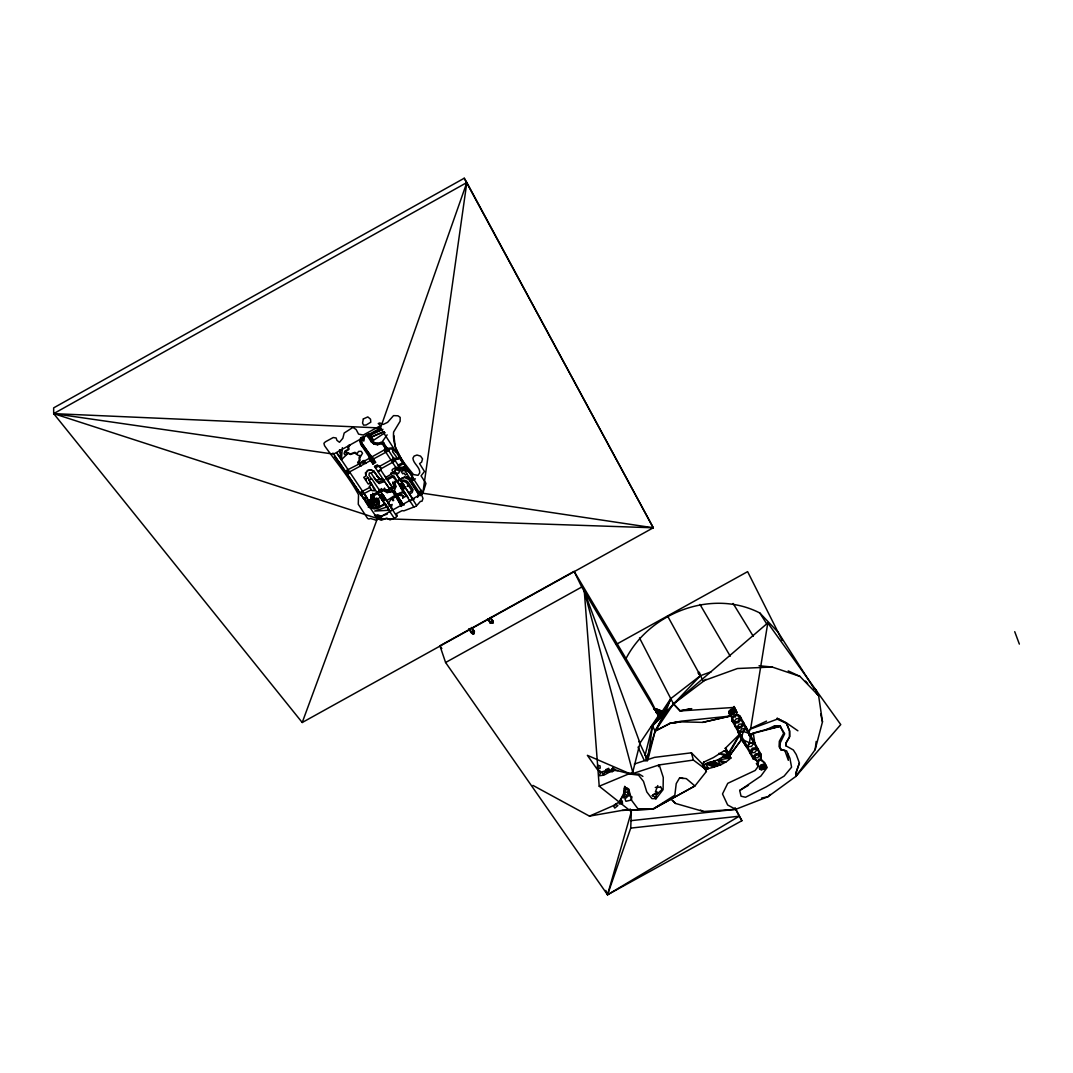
<?xml version="1.0" encoding="UTF-8"?>
<svg xmlns="http://www.w3.org/2000/svg" width="1073" height="1073" viewBox="0 0 1073 1073"><rect width="100%" height="100%" fill="white"/><g stroke="black" fill="none" stroke-linecap="round" stroke-linejoin="round"><path stroke-width="1.5" d="M748.82 735.515L753.206 733.1L766.779 729.399L774.478 725.925L780.205 726.327L783.652 733.369L779.333 741.255L779.078 746.66L780.996 749.92L786.589 750.832L789.929 758.316L791.579 767.195L784.122 776.101L766.135 786.925L745.52 797.252L741.041 796.206L739.713 790.452L760.851 776.087L767.195 767.49L764.66 762.876L760.489 760.006L760.207 754.587L743.281 723.779L743.294 722.049L740.236 716.482C737.352 712.164 730.042 716.214 732.162 720.949L753.125 758.745L758.168 761.28L760.489 760.006L761.025 754.386L745.762 726.582L745.735 728.259L743.053 731.169L739.176 731.88L737.741 731.008L738.935 734.884L740.88 736.655M760.489 760.006L758.598 759.322L758.128 766.484L755.191 770.454L727.749 783.33L722.505 793.953L727.642 804.978L735.662 809.337L767.96 796.743L795.911 776.369L840.749 724.597L767.785 622.944L673.468 703.888L655.12 731.182L647.743 760.247L638.878 741.456M735.34 710.004L735.3 712.15L733.436 714.028L730.861 714.578L729.036 713.491L729.077 711.372M384.51 488.041L384.416 491.085L387.125 492.601L394.247 491.233L395.789 486.847L394.247 481.294M624.647 787.247L626.981 788.266L625.787 789.339L624.365 789.017L624.687 786.308M469.089 629.61L439.917 645.785L445.59 662.51L607.533 894.775L630.736 828.101L631.326 811.698L630.106 808.908M742.851 740.236L741.523 739.552L730.646 754.292L729.144 755.124L730.177 753.461L727.843 753.809M729.117 755.379L727.642 752.093L724.423 750.631L713.411 757.578L703.606 762.192L703.445 766.202L708.475 768.523C716.509 766.591 724.798 764.056 730.74 758.048L729.546 754.909M623.923 793.604L626.954 795.16L623.842 797.695L623.976 794.945M739.686 734.951L729.707 752.629L730.646 754.292L727.963 755.781L729.171 753.823L730.177 753.461L728.433 754.668L728.808 755.432M728.621 754.198L729.707 752.629L727.95 753.823M645.946 761.106L655.093 731.142L670.424 723.309L681.234 721.177L730.177 716.067L732.336 716.523L732.162 720.949L734.442 723.336L738.385 722.665L741.041 719.688L740.236 716.482L736.561 714.564L736.91 712.351L734.053 706.53L736.91 712.351M370.654 501.024L370.95 494.801L370.654 501.024L368.924 500.742L341.388 459.7L342.381 447.669M703.995 766.524L703.177 765.599L703.606 762.192M746.821 747.385L749.504 742.838L750.309 736.628L754.762 742.999L749.772 743.321L746.821 747.385L741.416 739.364L746.821 747.385L743.804 740.222L749.504 742.838L754.762 742.999L753.326 733.328L780.205 726.327L784.685 733.758L780.326 742.717L780.058 747.599L781.734 749.799M380.902 429.857L370.158 434.431L370.909 436.644M797.896 730.807L786.281 722.759L777.067 718.226L786.348 723.229L789.58 731.062L789.567 736.829L786.187 743.026L785.825 745.748L793.336 749.987L796.233 754.52L799.398 762.983L795.67 773.485L795.911 776.369L815.145 749.692L816.177 741.456M384.094 480.717L384.308 481.79L384.335 480.758M648.414 755.338L652.491 725.817L670.773 698.63L700.387 675.695L711.225 671.778M626.042 789.594L628.765 789.862L627.169 792.437L624.03 791.203L626.082 789.326M387.125 434.82L382.578 441.285L399.384 467.063L398.459 470.604L399.8 471.087L398.391 473.555L394.462 472.16L395.789 469.639L397.144 470.148L399.384 467.063L409.832 472.589L412.622 475.916M464.22 178.225L653.269 527.782L377.401 518.5L53.69 413.628L466.835 182.558L653.269 527.782L302.224 722.505L53.69 413.628L53.65 407.874L464.22 178.225L466.835 182.558L422.816 493.245L421.528 494.747L423.003 498.435L421.997 501.239L420.388 501.413L416.713 505.638L403.072 484.138L401.664 483.521L399.585 485.05L401.825 487.947L405.004 487.518L399.129 478.048L413.467 499.924M372.411 500.045L374.517 498.543L378.595 498.476L379.319 504.31L376.931 507.569L374.088 507.972L371.848 506.979L369.702 502.902L371.848 506.979L374.249 508.307L377.24 507.864L385.1 503.492L386.602 505.718M657.789 785.57L655.375 791.968L658.138 792.974L662.001 789.634L660.552 786.576M753.326 733.328L750.832 735.837L748.86 732.255L750.684 728.5L767.785 622.944M628.148 793.698L629.341 793.765L627.987 793.121L628.215 794.06L628.617 792.706L629.341 793.765L628.215 794.06L628.617 792.706M654.651 798.272L655.241 796.904L656.207 797.132L655.979 798.594L654.651 798.272L656.207 797.132L655.979 798.594L655.093 797.789M750.161 753.394L752.951 749.088L758.088 749.021L753.219 749.584L750.161 753.394L749.92 751.261L752.441 748.163L756.411 747.68L758.088 749.021M753.125 758.745L753.018 756.841L755.633 753.93L759.483 753.273L761.025 754.386L756.25 755.057L753.125 758.745L756.009 754.627L759.858 753.957L761.025 754.386L760.878 759L764.66 762.876M394.663 487.236L392.705 482.34L394.663 487.236L394.019 488.202L392.611 487.893L380.848 470.135L381.21 468.673L379.654 466.326L374.544 466.447L389.821 489.449L388.694 490.83L384.899 489.181L381.545 489.65L371.218 495.659M640.004 743.079L584.316 591.344L599.217 786.227L632.748 772.252L640.004 743.079L658.406 715.704L650.278 699.395L574.98 572.781M416.311 506.107L403.944 510.842L402.093 510.654L396.46 513.578L397.131 515.711L396.259 517.159L390.062 519.882L386.736 518.098L381.264 520.257L378.541 519.064L377.978 516.81L379.064 517.025L378.541 519.064L375.711 520.056L370.52 518.487L368.897 519.024L367.61 518.46L358.275 504.27L358.53 494.733C349.047 477.069 335.849 461.779 324.556 445.697L323.898 443.297L325.401 441.821L333.234 437.529L336.131 437.985L336.949 440.373L339.47 442.291L342.85 438.267L344.192 433.009L352.937 427.403L356.115 429.495L358.57 434.136L363.278 435.008L379.694 426.142L380.271 425.163L378.219 423.527L379.829 422.95L383.289 424.412L387.608 422.333L393.536 415.613L397.962 415.788L400.189 417.384L400.122 421.26L393.603 432.043C392.061 449.453 403.421 462.208 413.521 474.574L418.027 475.326L419.744 472.885C420.079 466.862 413.333 463.858 412.917 458.198L414.111 456.079L416.995 455.032L420.549 456.092L422.547 458.895L421.622 462.114L419.57 463.603L424.465 471.463L421.072 475.862L425.968 483.413L422.816 493.245L377.401 518.5L302.224 722.505M646.737 759.55L645.181 754.829L652.491 725.817L662.121 714.564M625.358 790.184L624.473 793.618L619.215 802.389M620.033 800.86L619.215 804.026L622.461 803.529L622.273 801.316L620.274 801.035M815.145 749.692L822.481 721.861L818.619 695.72L816.432 693.279M626.149 787.984L625.787 789.339L624.365 789.017M698.013 672.932L700.535 675.963L699.328 672.208M383.933 499.696L382.524 500.514L381.961 499.656L383.316 495.404L380.526 496.96L381.854 499.495L383.638 499.75M391.001 508.213L392.141 504.444L388.734 506.067M421.474 490.321L419.422 492.695A7.176 6.036 -18.9 0 1 420.227 495.726M346.646 473.488L388.721 450.714L386.562 447.401L385.14 448.192L383.758 443.095L377.508 444.732L373.981 444.088L371.312 441.875L369.742 434.994L381.063 428.677M362.446 491.193L361.212 495.042L371.392 489.717M371.298 457.205L369.246 457.044L370.668 456.253L362.111 443.337L361.373 440.855L362.205 438.307L364.31 436.376L360.783 437.717L359.763 440.909L373.578 459.15L369.192 458.372L372.935 464.019L374.209 460.102L370.748 460.733M371.11 501.306L370.614 502.861L373.028 505.249L372.733 502.996L374.088 501.225L372.747 500.394M394.22 483.132L397.332 480.597M404.105 491.917L402.992 493.084L404.28 493.325L406.104 496.102L402.71 497.979L403.394 495.994L400.403 495.485L402.013 494.599L401.543 493.888L397.694 496.034L396.755 494.331L399.478 493.5M799.398 762.983L795.804 773.713L795.911 776.369L797.373 773.472M410.034 478.263L411.737 481.12L413.025 477.27L410.248 478.826L408.035 477.257L404.655 476.908L393.094 483.467M402.71 497.979L403.394 495.994M388.05 503.733L390.921 499.455L391.819 498.958L393 500.742L393.684 500.367L392.49 498.583L400.216 494.626L397.493 495.458M466.835 182.558L380.499 427.979L333.582 454.12L53.69 413.628L380.499 427.979L422.816 493.245L653.269 527.782M785.825 745.748L786.066 742.677L789.634 736.668L789.54 730.713L786.281 722.759M388.761 450.767L389.311 449.252L391.752 448.755L393.08 450.808L392.584 451.693L397.332 458.131L393.778 458.466L379.654 466.326M380.848 470.135L378.045 471.704L381.21 468.673L395.307 460.813L395.857 459.298L399.558 458.211L402.616 462.919L398.043 465.025M410.208 501.641L410.57 500.662M656.944 711.573L656.703 712.7L657.749 712.164L659.801 713.625L661.196 712.003L656.649 709.159L657.239 710.353L655.858 712.445L664.013 714.685M662.604 714.175L652.491 725.817L655.12 731.182L665.367 712.7L670.773 698.63L664.267 712.056L670.773 698.63M598.747 770.669L599.901 770.374M388.399 481.536L392.208 486.753L392.45 489.61L388.305 489.69L387.125 492.601L386.736 491.461M368.334 503.063L369.38 504.417L368.83 505.745L368.696 504.216M657.119 711.627L656.85 712.754L657.749 712.164L659.64 713.585L660.7 712.7M660.767 712.606C661.558 709.307 655.335 709.266 653.537 708.234M658.487 766.645L659.224 764.901L693.386 760.073L704.585 768.429L706.383 771.474L694.928 785.946L652.947 809.122L622.206 810.37L589.453 816.124L532.946 785.409M386.562 447.401L385.891 452.296L384.349 449.922L396.581 468.633L400.001 470.175L403.287 469.545L404.132 466.929L407.163 468.472L412.233 476.104M704.371 768.657L705.269 768.429M403.824 488L404.601 486.404M655.12 731.182L665.367 712.7L700.387 675.695M589.453 816.124L612.656 805.971L619.134 802.041L623.48 794.033L624.727 787.086L628.63 788.883L631.836 800.619L637.845 808.693L652.947 809.122L694.928 785.946L686.318 778.636L679.638 777.831L676.231 783.598L674.823 795.254L652.947 809.122L622.206 810.37M382.632 494.975L385.314 498.958L382.524 500.514L379.949 496.678L380.888 495.35M382.672 499.642L383.571 499.347L381.961 499.656L379.855 496.517L381.009 495.525L382.565 499.481L383.45 499.16M383.691 499.267L384.738 498.1L383.316 495.404L384.63 497.952L383.571 499.093L384.295 498.516L381.13 495.458L382.028 495.136M403.26 487.893L401.651 488.202L400.028 484.634L400.752 484.057L402.268 488.041L403.287 488.295M400.229 485.506L401.557 488.054L403.153 487.719L404.333 486.498L403.005 483.963M374.759 442.787L372.733 441.083L371.312 441.875L367.985 436.805L367.757 435.169L369.742 434.994L368.951 433.787L367.757 435.169L369.407 436.014L373.981 444.088L374.759 442.787L377.575 443.323L382.296 442.143L383.758 443.095M629.113 795.589L631.984 796.931L631.031 800.096L625.935 801.303L624.982 798.902L629.851 794.382M654.946 793.872L656.944 794.369L655.348 796.904L652.263 795.697L653.806 794.382M371.848 495.565L373.659 497.081L368.589 502.929L365.866 501.413L368.643 499.87L373.887 499.938L373.78 494.412M490.173 622.809L491.179 621.777L490.173 622.809L487.625 618.933L490.696 618.222L488.108 619.658M625.975 658.674C649.849 612.321 712.566 588.648 759.818 612.991L777.965 632.051L814.474 689.242M664.791 711.587L665.662 712.982M665.488 712.432L663.972 715.141M659.037 709.87L665.636 712.579L663.959 715.543L663.181 713.974M349.436 444.732L347.813 446.73L348.121 449.332L344.889 451.143L344.084 453.557L344.782 454.657L348.202 453.222L350.469 454.509L354.64 452.98L358.476 455.515L360.635 455.569L359.053 457.688L359.307 460.317L357.658 462.383L358.65 464.247M394.274 486.096L389.432 488.309L389.821 489.449M421.005 495.324L420.616 492.923L421.582 491.555M753.876 743.079L751.476 746.419L747.371 746.66M382.162 499.374L376.006 490.79L372.009 490.629L369.233 486.498L370.882 485.076L369.689 483.293L368.28 484.071L363.734 477.324L365.839 476.157L365.437 472.63M365.947 475.594L365.839 473.086L367.838 470.537L371.231 470.068L373.967 471.637L379.077 478.746L380.808 479.041M624.607 793.872L622.876 796.059L623.842 797.695M365.571 473.059L367.704 470.35L371.271 469.84L374.222 471.49L379.882 479.685L382.86 478.974M373.283 495.941L373.511 498.797L371.54 501.279L376.046 498.771M758.168 761.28L753.742 758.155L733.691 721.968L736.226 718.776L740.29 718.32L743.281 723.779L740.598 726.703L736.708 727.4L735.233 726.501L737.352 728.594L741.161 727.709L743.924 724.959L743.294 722.049L748.86 732.255M740.29 718.32L737.741 721.512L733.691 721.968L732.162 720.949L734.039 722.612L737.983 721.955L740.638 718.964L740.236 716.482L740.29 718.32L736.561 714.564L735.287 717.059L729.975 716.388M736.708 727.4L739.243 724.221L743.281 723.779M757.31 749.33L754.802 752.441L750.832 752.897M760.207 754.587L757.699 757.686L753.742 758.155M727.025 754.118L729.707 752.629L728.245 753.528L739.136 735.26L741.523 739.552L729.506 755.794M350.16 445.027L348.551 446.864L349.047 449.225L345.117 452.256L350.75 453.839L354.855 452.31L357.188 453.584L358.543 451.411L361.185 451.29L362.513 453.262L359.79 457.809L360.045 460.451L358.462 462.543L360.917 466.205L359.093 462.195L358.462 462.543L365.973 463.388L364.055 460.518L361.507 461.926L365.973 463.388M663.355 713.853L652.491 725.817L663.879 714.886M739.176 731.88L741.845 728.969L745.735 728.259M657.186 711.533L659.13 710.058L657.011 711.479M379.949 496.678L381.009 495.525L381.854 499.495M399.679 485.211L400.752 484.057L401.557 488.054M724.423 750.631L728.983 754.963L725.294 755.513L717.649 759.925L720.52 764.915L711.091 762.018L708.368 762.635L703.043 765.666L705.229 769.247L708.475 768.523L705.712 763.775L717.649 759.925L730.74 758.034L727.896 753.219M770.213 794.422L767.96 796.743L761.575 798.057M759.523 766.645L761.428 764.741L764.056 764.15L765.881 765.223L765.814 767.343L763.909 769.234L761.28 769.824L759.456 768.764L759.684 766.672L761.481 764.848M763.842 769.126L765.653 767.329L765.72 765.304L763.989 764.298M728.607 753.233L725.375 748.23L738.935 734.884M398.807 466.192L402.818 464.019L403.3 462.543L395.333 447.267L393.871 435.571M340.195 449.989L341.388 459.7L336.788 452.913L341.388 459.7L348.202 453.222L346.244 454.496M420.428 490.898L419.06 492.145L411.522 480.556L415.345 478.84M750.362 735.367L752.495 733.489M403.394 487.826L404.441 486.659L403.072 484.138L400.873 483.99L403.998 487.075M472.281 631.621L471.302 632.681M491.085 621.616L490.589 623.051M727.963 755.781L729.546 754.681L728.165 754.373M652.263 795.697L654.275 794.1L656.944 794.369M385.663 477.418L392.155 473.649L396.044 473.984L399.518 479.162L397.292 481.562L402.227 489.06L405.004 487.518M471.718 632.305L474.427 631.595L472.402 631.554M378.595 498.476L377.763 499.093L376.301 498.274M364.055 460.518L359.817 463.268M370.695 502.11L376.113 498.918L377.079 499.468L377.481 502.151L375.724 499.535L373.525 499.173L374.879 499.093M393.201 491.93L395.36 495.096L387.366 500.206M371.298 505.249L375.523 505.745L377.736 504.27L378.461 502.781L377.763 499.093L379.534 502.942M382.954 429.294L370.051 435.33L373.377 440.399L385.127 432.647M748.511 785.262L739.713 790.452M706.074 679.303L673.495 703.915L639.508 637.925M365.477 435.718L368.951 433.787M367.985 436.805L369.407 436.014M362.111 443.337L360.676 444.128L369.877 457.983M359.348 463.858L345.063 471.154L338.545 461.269M364.404 461.041L387.179 448.353M350.106 472.858L347.276 474.427L344.42 470.215M374.209 460.102L371.379 461.672L369.192 458.372M372.935 464.019L375.765 462.45L372.023 456.79M374.544 466.447L377.361 464.864L381.21 468.673M371.352 478.759L368.991 475.245L369.394 472.898L371.151 473.206L374.075 471.074M397.707 458.708L399.558 458.211L395.857 459.298M368.857 480.141L371.66 478.585L385.314 498.958L382.511 500.487M399.384 467.063L395.079 469.464A1.596 1.355 -17.8 0 1 394.462 471.396A1.596 1.355 -17.8 0 1 392.316 470.993A1.596 1.355 -17.8 0 1 392.919 469.075L395.816 467.466L399.384 467.063L400.001 470.175L400.43 467.506L404.132 466.929L404.36 470.028L410.248 478.826M373.914 477.324L376.274 480.302L380.674 478.84M370.882 485.076L371.955 484.486L369.206 480.382L375.228 489.637L374.115 489.462L371.821 484.553M385.583 477.284L385.703 476.56M359.643 492.748L369.85 487.41M384.738 479.899L378.997 481.817L376.274 480.302M400.081 480.007L397.292 481.562L394.046 476.104L392.316 475.808L386.106 479.054M386.884 479.162L387.729 479.886L386.696 479.148M386.776 479.269L385.341 476.452M384.536 481.482L379.252 483.48L376.663 481.442L371.151 473.206M387.34 479.926L392.718 476.935L396.728 480.717M407.043 474.145L405.366 475.071L404.052 473.072L402.724 473.81L401.342 471.704L407.163 468.472L403.3 462.543M400.35 483.44L403.555 488.322M380.607 494.921L383.852 499.763M364.512 500.058L368.106 505.624L368.026 504.592L371.915 502.432L373.887 499.938L373.511 498.797M411.522 480.556L414.191 479.752M383.557 498.556L384.912 497.805L396.755 516.341M402.174 488.041L403.032 487.558M403.555 487.263L404.789 487.518L400.873 483.99L402.469 483.655M383.745 498.583L384.939 497.832L385.14 498.985L384.791 498.248M402.187 489.006L404.964 487.464M413.883 507.06L402.429 489.637L405.205 488.081M394.14 518.085L382.726 501.091L385.502 499.535M395.36 495.096L402.268 491.944L402.563 490.978L397.868 482.461M385.475 504.042L377.602 508.414L374.048 508.924L368.16 507.006M408.639 493.003L411.71 490.509L408.84 486.109L407.056 486.351L408.464 485.559L407.163 483.547A5.553 4.694 -18.3 0 0 402.496 481.442M409.376 494.13L412.112 492.614L413.092 489.744L408.545 482.783A7.216 6.089 -18.3 0 0 400.095 480.597M411.737 481.12L414.513 479.564M472.013 627.987L488.054 619.081M490.978 617.471L574.122 571.346L581.74 587.025L658.406 715.704M473.917 633.808L472.04 631.246L473.797 633.875M490.951 621.187L492.333 623.292M445.59 662.51L581.74 587.025M375.416 467.761L378.246 466.192M616.358 644.31L747.613 571.641L782.23 640.541M750.148 729.184L777.214 719.178L786.348 723.229M727.534 752.549L728.299 752.991M703.351 766.913L704.17 766.524L703.405 767.021M728.527 753.085L727.802 753.675M728.232 754.292L730.177 753.461M706.383 771.474L705.135 768.188L704.438 768.764M728.983 755.459L729.291 754.748M735.407 808.304L741.886 820.724L607.533 894.775L605.789 890.416M655.093 731.142L670.303 723.081L680.711 721.861L702.708 722.37L730.177 716.067L702.708 722.37M367.207 498.704L366.389 497.51C359.79 500.93 367.033 494.063 367.181 498.717L363.868 499.119L345.063 471.154L349.463 471.919M750.684 728.5L766.551 721.123M373.377 440.399L371.754 436.926L384.013 431.654M370.158 434.431L371.727 436.832L384 431.614M651.217 726.662L652.371 726.18L651.74 725.482M729.667 754.695L730.646 754.292L729.278 754.198M493.352 623.131L491.3 621.71L493.191 621.616M385.609 483.091L389.432 488.309L392.45 489.61L390.438 492.118L388.305 489.69L382.699 490.804L374.155 495.552L372.613 493.272M387.313 514.115L381.103 516.261L377.696 514.785L374.504 515.737M491.193 621.562L492.762 621.374L490.227 617.498M634.344 764.016L654.517 757.364L691.414 752.817L702.48 764.03M381.022 495.283L383.369 495.592M390.666 473.287L395.213 472.589M401.517 478.263L404.32 477.445L408.987 479.564L418.041 493.459A5.526 4.641 -18.9 0 1 418.685 495.806M375.926 517.226L378.098 516.609L380.258 517.857M377.24 516.851L378.098 516.609M390.8 473.488L395.065 472.817M628.496 793.39L629.194 793.215M471.879 628.241L468.794 628.952L471.382 632.815L473.971 631.38L471.396 627.517M491.3 621.71L492.762 621.374M766.779 729.399L780.205 726.327M705.229 769.247L708.475 768.523M373.981 444.088L377.575 443.323L377.508 444.732L380.432 442.478L381.21 443.672L382.296 442.143L382.337 443.887L385.77 449.144L388.721 450.714M733.583 708.77L730.861 709.347L728.916 711.345L728.862 713.585L730.78 714.725L733.503 714.149L735.461 712.177L735.501 709.924L733.516 708.918M382.739 495.122L381.13 495.458L384.63 497.952M680.014 710.702L691.763 708.663L680.134 710.93L673.468 703.888L680.134 710.93L734.2 707.429M660.458 787.139L655.281 787.434M725.294 755.526L728.983 754.963L718.83 753.38L730.74 758.034L722.558 757.082M670.424 723.309L680.684 721.874L670.303 723.081M630.978 820.657L735.662 809.337L703.553 811.496L675.547 803.449L670.665 798.956M630.736 828.101L739.243 816.204L741.886 820.724M661.867 711.721L664.67 711.547L663.194 714.645L663.288 713.639L664.174 715.061M374.759 498.985L376.113 498.918M818.619 695.72L799.989 676.419L772.158 667.017L737.446 668.519L703.244 680.899L667.554 615.969M816.633 690.932L815.547 690.918L816.164 689.993L813.656 688.101M618.021 770.602L607.626 770.24L600.451 772.265L596.575 768.442L587.374 755.325L630.964 774.17L638.489 775.122L643.492 781.372L646.791 791.928L651.941 798.634L656.139 798.58L663.087 789.661L663.275 777.442L659.224 764.901L630.964 774.17L611.731 769.167M414.191 499.16L411.63 499.039L411.952 499.897M378.554 505.745L379.694 505.812L376.931 507.569L375.523 505.745M714.055 767.101L705.712 763.775L720.52 764.915L713.599 761.133M774.478 725.925L780.621 726.394M759.04 665.756L772.158 667.017M780.996 749.92L784.765 750.295L788.333 760.328L787.676 753.702M620.891 801.155L622.273 801.316M378.072 515.939L381.478 517.427L381.103 516.261M387.219 448.407L391.712 447.91L393.778 450.419L396.474 450.352M404.293 504.94L403.193 504.739L393.952 490.388L403.193 504.739L400.309 499.978M390.961 460.035L395.307 460.813M705.712 763.775L717.461 765.894M611.342 771.044L610.443 771.903M708.354 762.621L720.52 764.915M679.638 777.831L683.206 778.542M726.005 762.058L717.649 759.925L723.229 763.319M654.128 709.414L665.716 712.727M654.329 709.266L657.239 710.353M628.148 773.07L630.964 774.17L639.119 774.035L642.901 776.423M362.205 438.307L360.783 437.717L361.373 440.855L359.763 440.909L360.676 444.128L370.668 456.253M700.495 810.142L703.553 811.496M788.199 670.907L799.989 676.419M759.617 768.67L761.347 769.676M375.724 499.535L377.481 502.151M656.368 791.592L658.138 792.974M599.217 786.227L631.326 811.698L607.533 894.775L739.243 816.204L734.938 807.929M735.233 726.501L736.99 727.923L740.799 727.051L743.562 724.302L743.294 722.049M406.694 477.083L408.679 478.719L417.719 492.614A5.526 4.641 -18.9 0 1 417.558 497.349M656.649 709.159L658.084 710.608M655.241 796.904L655.979 798.594M748.793 733.744L750.832 735.837M673.334 801.115L675.547 803.449M379.064 517.025L379.721 517.749M805.515 681.1L807.701 683.541M365.813 501.963L368.026 504.592M620.972 801.692L622.461 803.529M376.972 475.634L379.185 478.182M361.829 495.954L363.492 498.087M364.619 494.398L366.282 496.531M727.548 752.24L728.352 753.756M439.917 645.785L441.821 648.521M332.938 453.034L377.401 518.5M361.614 496.075L344.192 470.336M370.373 500.152L371.915 502.432L368.589 502.929L368.643 499.87L368.924 500.742M382.39 499.401L382.699 500.34M377.374 492.252L390.264 511.459M469.209 629.033L471.758 632.842M381.17 488.51L382.699 490.804L382.31 489.664M379.373 489.529L380.311 491.501L377.522 493.044L379.748 490.656L379.373 489.516L392.906 509.742M471.798 627.598L474.346 631.407M393.214 491.997L401.503 506.483L396.889 497.698M392.866 492.011L401.812 505.504L396.93 497.564M387.729 479.886L387.46 479.202M398.821 455.354L402.844 461.47M490.602 617.592L493.111 621.428M400.296 484.634L403.032 488.819M396.339 479.604L408.048 497.416M488 619.027L490.522 622.863M341.992 466.983L343.454 469.223M366.926 497.939L366.134 496.732L366.389 497.51L363.734 498.704M393.161 457.527L393.778 458.466M759.818 612.991L766.86 624.11M472.147 631.192L473.501 633.325M727.226 751.502L725.375 748.23L728.218 752.723M397.01 497.805L401.812 505.504M733.087 603.442L753.246 636.249M725.375 748.23L728.366 753.125M369.38 504.417L371.164 507.355M756.344 763.44L758.128 766.484L757.109 761.079M699.972 604.421L730.244 656.193M396.836 474.548L399.518 479.162L399.129 478.048M699.033 673.227L700.535 675.963M727.373 752.24L728.071 753.541M664.858 711.707L665.367 712.7M702.279 763.922L704.8 768.805M420.616 492.923L421.528 494.747M638.019 747.103L644.337 760.569M492.52 620.529L492.99 621.71L490.388 623.145L489.932 621.964M473.958 630.817L474.4 632.01L471.812 633.446L471.369 632.252M473.247 634.076L472.388 631.782L472.817 634.103M1014.736 631.689L1019.35 644.095M402.026 487.947L402.348 488.872M401.785 487.893L402.429 489.637M645.181 754.829L647.354 760.958M392.316 475.808L392.718 476.935M395.789 486.847L395.374 484.473M392.208 486.753L392.611 487.893M388.305 489.69L388.694 490.83M382.136 499.347L382.726 501.091M373.498 506.054L374.088 507.972M691.414 752.817L693.386 760.073M584.316 591.344L632.748 772.252M732.483 716.804L733.691 721.968M820.697 714.055L822.481 721.861M339.47 449.828L341.388 459.7M378.997 481.817L379.252 483.48M732.819 711.399L731.558 712.096L732.819 711.399M733.449 711.05L732.685 712.66L730.928 712.445L731.679 710.836L733.449 711.05M734.08 710.702L732.939 713.116L730.297 712.794L731.424 710.38L734.08 710.702M734.71 710.353L734.67 712.07L733.194 713.572L731.115 714.014L729.667 713.143L729.694 711.439L731.169 709.924L733.248 709.481L734.71 710.353M763.279 766.659L762.058 767.329L763.279 766.659M763.882 766.323L763.144 767.852L761.441 767.664L762.192 766.135L763.882 766.323M764.499 765.974L763.372 768.268L760.837 768L761.964 765.706L764.499 765.974M765.103 765.639L763.614 768.697L760.221 768.335L761.723 765.277L765.103 765.639M364.216 437.932L363.908 440.963L362.231 440.52L364.216 437.932M363.345 418.926L362.553 423.044L363.573 425.123L366.215 424.988L370.789 422.185L370.507 419.154L367.824 416.914L363.345 418.926M373.511 503.706L373.632 505.37L377.441 503.21L374.638 499.75L373.216 500.139L375.523 502.11L373.511 503.706M597.715 765.344L596.91 768.617L600.236 768.134L600.022 765.827L597.715 765.344M600.397 772.48L599.592 775.739L602.905 775.256L602.704 772.962L600.397 772.48M605.896 769.623L605.346 771.715L609.585 772.117L608.699 768.308L605.896 769.623M743.254 731.518L741.819 736.641L737.741 731.008L739.458 732.39L743.254 731.518L748.35 733.047L745.762 726.582L746.003 728.768L743.254 731.518M604.595 772.252L603.791 775.216L609.142 772.305L604.595 772.252M661.357 712.78L656.582 711.359L661.357 712.78M612.737 768.067L610.993 770.307L611.986 771.983L615.137 769.408L612.737 768.067M615.513 804.281L613.796 806.453L614.762 808.076L617.874 805.555L615.513 804.281M396.071 450.995L395.132 451.518L395.642 452.31L396.581 451.787L396.071 450.995M367.422 477.19L368.736 479.148L367.422 477.19M366.148 478.478L366.269 479.819L366.148 478.478M387.353 506.845L374.718 511.056L389.244 510.238L387.353 506.845M341.254 465.856L334.521 456.186L341.254 465.856"/></g></svg>
